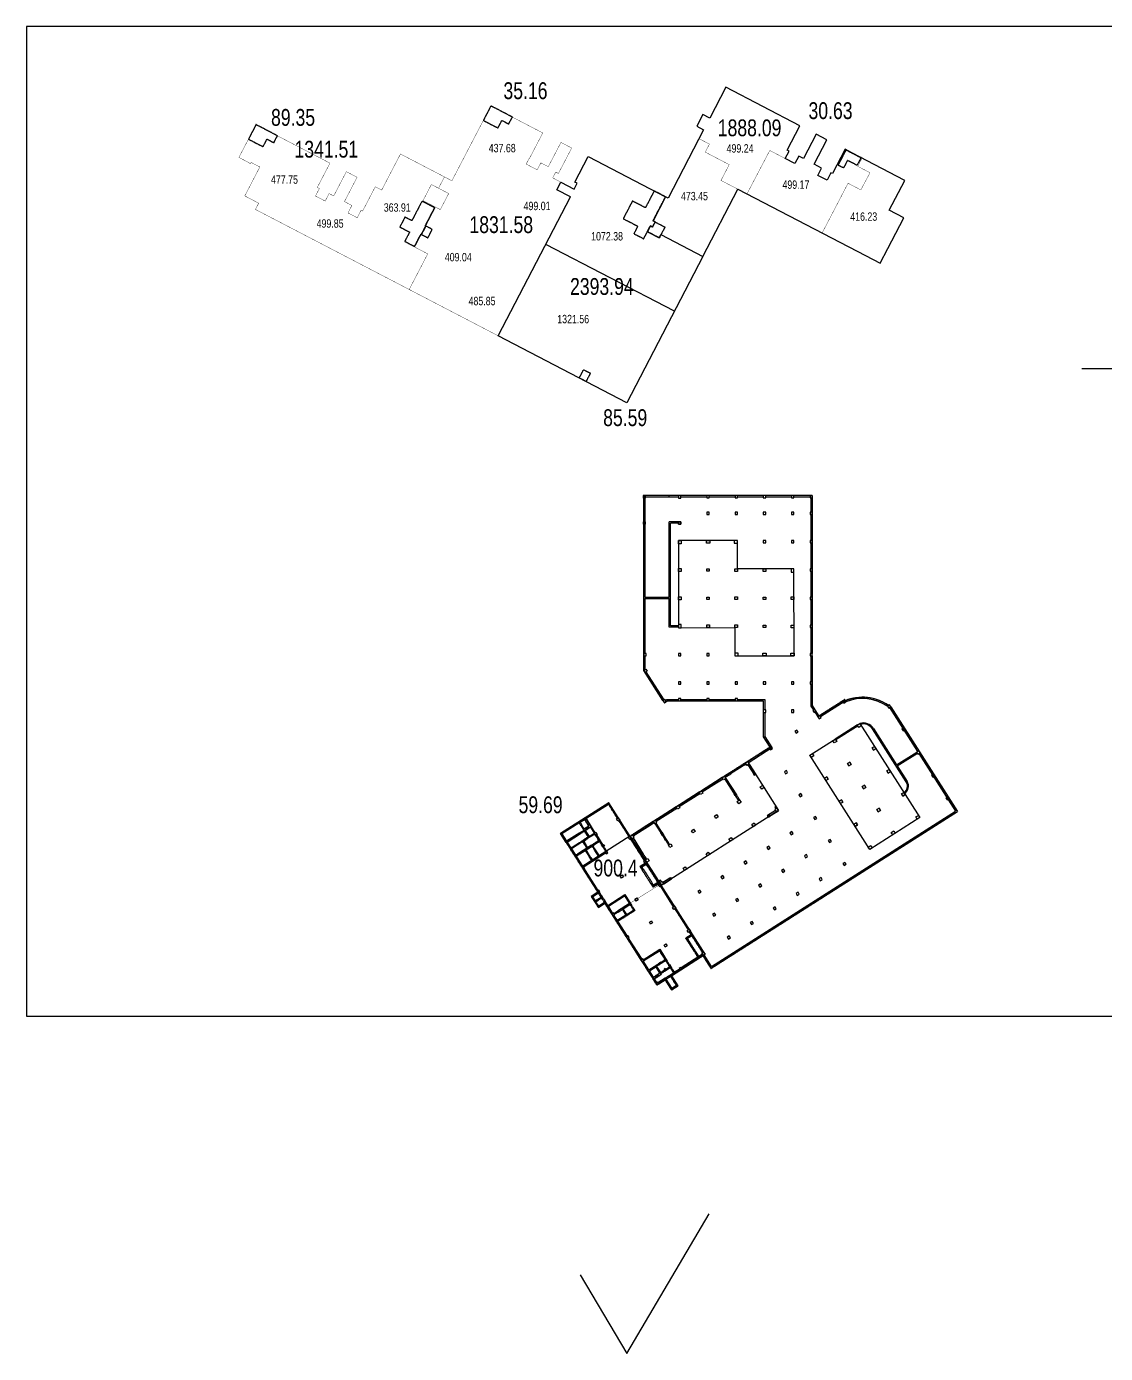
# Model space of a CAD drawing. Extents: x -1466470 to 922624, y -511729 to 590125.
# Drawn here: x -796210 to -475289, y -112383 to 282310 of the extents above; entities that cross this region are included whole.
import ezdxf

# ---------------------------------------------------------------- set-up
doc = ezdxf.new("R2010")
doc.units = 0
doc.header["$LTSCALE"] = 10
doc.header["$MEASUREMENT"] = 0
for name, pattern in [('X-104 B2平面$0$$0$DASH', [0.35, 0.25, -0.1]), ('X-104 B2平面$0$CENTER', [2, 1.25, -0.25, 0.25, -0.25]), ('X-104 B2平面$1$DASH', [0.35, 0.25, -0.1])]:
    doc.linetypes.add(name, pattern=pattern)
for name, color, linetype, plot in [('X-104 B2平面$0$04-不打印_辅助线', 165, 'Continuous', False), ('X-104 B2平面$0$04-不打印_面积', 5, 'Continuous', False), ('X-104 B2平面$1$DIM_MODI', 6, 'Continuous', False)]:
    doc.layers.add(name, color=color, linetype=linetype, plot=plot)
for name, color, linetype in [('X-104 B2平面$0$A-TECH_结构', 21, 'Continuous'), ('X-104 B2平面$0$A_STR-砌块墙', 121, 'Continuous'), ('X-104 B2平面$0$COLU', 7, 'Continuous'), ('X-104 B2平面$0$M-人防 轮廓', 241, 'Continuous'), ('X-104 B2平面$0$M-建筑 地下室轮廓', 3, 'X-104 B2平面$1$DASH'), ('X-104 B2平面$0$S-BEAM', 4, 'X-104 B2平面$1$DASH'), ('X-104 B2平面$0$s-hole', 5, 'Continuous'), ('X-104 B2平面$0$S-WALL', 40, 'Continuous'), ('X-104 B2平面$0$临空墙', 233, 'Continuous'), ('X-104 B2平面$0$人防防护单元隔墙', 32, 'Continuous'), ('X-104 B2平面$0$看线', 241, 'Continuous')]:
    doc.layers.add(name, color=color, linetype=linetype)
doc.styles.add('X-104 B2平面$0$Arial', font='arial.ttf', dxfattribs={"width": 0.75, "height": 2.5})
pattern_1 = [(77.4792, (21045, 6684.7), (-732.163, 162.595), []), (77.4792, (21194.1, 6779.65), (-732.163, 162.595), []), (77.4792, (21343.26, 6874.6), (-732.163, 162.595), []), (77.4792, (21492.4, 6969.5), (-732.163, 162.595), [])]
pattern_2 = [(360, (608941.11, 82924.97), (2e-11, 108.253175), [62.5, -62.5]), (60, (608941.11, 82924.97), (-93.75, 54.126588), [62.5, -62.5]), (120, (608972.36, 82979.09), (-93.75, -54.126588), [62.5, -62.5])]
pattern_3 = [(75, (608941.11, 82924.97), (-120.740728, 32.35238), []), (165, (608941.11, 82924.97), (-32.35238, -120.740728), [])]
pattern_4 = [(77.391, (11647.59, 39939.93), (-121.9853, 27.2872), []), (167.391, (11647.59, 39939.93), (-27.2872, -121.9853), [])]

# ---------------------------------------------------------------- blocks, each defined once
blk = doc.blocks.new('X-104 B2平面$0$A$C70C04884')
at = {"layer": 'X-104 B2平面$0$04-不打印_面积', "color": 3}
blk.add_line((192695, -84663), (154505, -64787), dxfattribs=at)
at = {"layer": 'X-104 B2平面$0$04-不打印_面积', "color": 3, "extrusion": (0, 0, -1), "const_width": 100}
blk.add_lwpolyline([(-68083, -54405), (-69053, -52543), (-64911, -50386), (-69390, -41782), (-66791, -40429), (-66606, -40784), (-65897, -40415), (-65920, -40370), (-63170, -38939), (-68249, -29182), (-90247, -40633), (-86484, -47863), (-87105, -48185), (-85950, -50403), (-88833, -51904), (-89987, -49686), (-91362, -50402), (-95126, -43173), (-98319, -44835), (-94556, -52065), (-96773, -53219), (-95619, -55436), (-98368, -56868), (-99523, -54650), (-99966, -54881), (-103730, -47652), (-105637, -48645), (-111224, -37912), (-124307, -44723), (-122551, -48096), (-120418, -46985), (-117935, -51777), (-117935, -51777), (-117935, -51777), (-121674, -53723), (-118557, -59711), (-118557, -59711), (-115486, -65610), (-115486, -65610), (-115486, -65610), (-119336, -67613), (-114788, -76350), (-114788, -76350), (-113818, -78213), (-68083, -54405)], dxfattribs=at)
at = {"layer": 'X-104 B2平面$0$04-不打印_面积', "color": 3, "const_width": 100}
for points in [[(211578, -48383), (206565, -45774), (209012, -41072), (201873, -37356), (203120, -34961), (200015, -33345)], [(214288, -49797), (221069, -36864), (225682, -39265)], [(236640, -61433), (244353, -46618), (248161, -48600), (250884, -43478), (247247, -41585), (248517, -39146)], [(99966, -54881), (99909, -54992)], [(179315, -260883), (188568, -255121)]]:
    blk.add_lwpolyline(points, dxfattribs=at)
at = {"layer": 'X-104 B2平面$0$M-人防 轮廓', "color": 6}
blk.add_lwpolyline([(238050, -33697), (234857, -32035), (231094, -39263), (229719, -38548), (228565, -40765), (225682, -39265), (226836, -37047), (226215, -36724), (229978, -29495), (207980, -18044), (203201, -27225), (201161, -26163), (199360, -29622), (201400, -30684), (190803, -51041), (190067, -50657), (186350, -57798), (186998, -58135), (186213, -59643), (185565, -59306), (184665, -61036), (188198, -62875), (188703, -61898), (188703, -61898), (201165, -68385), (211578, -48383), (249524, -68137), (253879, -70404), (256159, -66067), (256151, -66062), (260930, -56882), (256583, -54619), (261201, -45749), (261094, -45694), (261094, -45694), (245723, -37691), (245723, -37691), (243461, -36514), (239698, -43742), (239254, -43512), (238100, -45729), (235350, -44298), (236505, -42080), (234287, -40926)], close=True, dxfattribs=at)
at = {"layer": 'X-104 B2平面$0$M-人防 轮廓', "color": 4, "const_width": 100}
blk.add_lwpolyline([(140331, -92015), (161848, -50680), (161848, -50680), (161848, -50680), (157768, -48556), (158945, -46294), (158945, -46294), (156506, -45025), (157406, -43296), (157406, -43296), (158205, -43711), (162153, -36127), (158960, -34464), (155196, -41694), (152979, -40540), (151894, -42624), (148612, -40915), (149512, -39186), (149601, -39232), (151194, -36172), (151194, -36172), (153549, -31648), (138115, -23613), (126525, -45877), (124307, -44723), (122551, -48096), (125567, -49666), (123075, -54453), (121673, -53724), (120007, -56924), (120007, -56924), (115486, -65610), (119336, -67613), (114788, -76350), (114788, -76350), (113818, -78213)], close=True, dxfattribs=at)
at = {"layer": 'X-104 B2平面$0$M-人防 轮廓', "color": 2, "linetype": 'X-104 B2平面$0$CENTER'}
for points in [[(138115, -23613), (135875, -27915), (140222, -30178), (141400, -27916), (143440, -28978), (144502, -26938)], [(68249, -29182), (66010, -33484), (70356, -35746), (71534, -33485), (73574, -34547), (74636, -32506)], [(119017, -58501), (118608, -59287), (118608, -59287), (121402, -53920), (117614, -51949), (115860, -55319), (115860, -55319), (115860, -55319), (114590, -57758), (112550, -56696), (111027, -59623), (113926, -61134), (112495, -63883), (115422, -65407), (117316, -61770), (117449, -61840), (118741, -59356), (118608, -59287)], [(120675, -60363), (118741, -59356), (118557, -59711), (117449, -61840), (119382, -62846)]]:
    blk.add_lwpolyline(points, close=True, dxfattribs=at)
at = {"layer": 'X-104 B2平面$0$M-人防 轮廓', "extrusion": (0, 0, -1)}
blk.add_lwpolyline([(-162893, -48349), (-163792, -46620), (-163083, -46251), (-167032, -38666), (-190067, -50658), (-188197, -54250), (-188197, -54250), (-186350, -57798), (-186997, -58135), (-186212, -59643), (-185565, -59306), (-184665, -61036), (-184665, -61036), (-184665, -61036), (-184665, -61036), (-184665, -61036), (-188198, -62875), (-188703, -61898), (-201165, -68385), (-178516, -111893), (-140331, -92015), (-161848, -50680), (-157768, -48556), (-158945, -46294)], close=True, dxfattribs=at)
at = {"layer": 'X-104 B2平面$0$M-人防 轮廓', "color": 2, "linetype": 'X-104 B2平面$0$CENTER'}
for points in [[(243814, -36697), (248207, -38984), (247006, -41291), (244167, -39813), (242990, -42075), (241437, -41267), (243816, -36699)], [(190067, -50658), (186679, -48894), (184070, -53906), (180211, -51898), (177486, -57132), (181806, -59381), (180652, -61597), (183579, -63121), (185565, -59306), (186212, -59643), (186997, -58136), (186350, -57799), (189374, -51989), (190067, -50658)], [(187060, -58168), (189880, -59636), (188198, -62875), (184664, -61036), (185565, -59306), (186212, -59644), (186997, -58135), (187060, -58168), (187060, -58168)], [(164413, -104551), (165706, -102067), (167702, -103107), (166409, -105590), (164413, -104551)], [(165817, -235582), (158816, -240039), (160370, -242487), (161660, -244510), (167061, -241073), (165772, -239048), (165611, -238795), (166201, -238419), (167214, -237775), (165817, -235582), (158816, -240039)], [(186444, -283441), (188764, -281964), (188603, -281711), (191429, -279912), (192637, -281810), (191793, -282347), (193726, -285384), (191870, -286565), (189937, -283529), (187491, -285086), (186444, -283441), (186781, -283226)]]:
    blk.add_lwpolyline(points, dxfattribs=at)
at = {"layer": 'X-104 B2平面$0$M-人防 轮廓'}
blk.add_lwpolyline([(188082, -284710), (189937, -283529), (191870, -286565), (193726, -285384), (191793, -282347), (201832, -275957), (188756, -255416), (173157, -230910), (166068, -235422), (166134, -235380), (160988, -238656), (160925, -238696), (158816, -240039), (169931, -257501), (169931, -257501), (167991, -258736), (170085, -262026), (172026, -260791), (172026, -260791), (172724, -261887), (177870, -258612), (179319, -260890), (177042, -262339), (178277, -264280), (175409, -266105), (187491, -285086), (188082, -284710)], dxfattribs=at)
at = {"layer": 'X-104 B2平面$1$DIM_MODI', "color": 5}
blk.add_line((40824, 123866), (0, 123866), dxfattribs=at)
at = {"layer": 'X-104 B2平面$0$M-人防 轮廓', "color": 2, "linetype": 'X-104 B2平面$0$CENTER', "style": 'X-104 B2平面$0$Arial', "width": 0.75}
for s, height, p in [('35.16', 5000, (141854, -21585)), ('30.63', 5000, (232593, -27522)), ('89.35', 5000, (72725, -29524)), ('1888.09', 5000, (205599, -32630)), ('1341.51', 5000, (79698, -38988)), ('437.68', 2500, (137486, -37408)), ('499.24', 2500, (208236, -37500)), ('477.75', 2500, (72725, -46756)), ('499.17', 2500, (224850, -48271)), ('473.45', 2500, (194664, -51692)), ('363.91', 2500, (106260, -55079)), ('499.01', 2500, (147848, -54618)), ('416.23', 2500, (245017, -57774)), ('499.85', 2500, (86291, -59838)), ('1831.58', 5000, (131737, -61427)), ('1072.38', 2500, (167941, -63632)), ('409.04', 2500, (124406, -69846)), ('2393.94', 5000, (161661, -79820)), ('485.85', 2500, (131486, -82898)), ('1321.56', 2500, (157863, -88266)), ('85.59', 5000, (171512, -118844)), ('59.69', 5000, (146348, -233976)), ('900.4', 5000, (168649, -252791))]:
    blk.add_text(s, height=height, dxfattribs=at).set_placement(p)
blk = doc.blocks.new('X-104 B2平面$0$A$C0C8E577D')
at = {"layer": 'X-104 B2平面$0$临空墙'}
h = blk.add_hatch(dxfattribs=at)
h.set_pattern_fill('STARS', color=256, scale=500, style=0)
h.set_pattern_definition(pattern_2)
h.paths.add_polyline_path([(9163, 48553), (8910, 48392), (10038, 46620), (10291, 46781)])
h.paths.add_polyline_path([(8358, 49818), (7936, 49550), (7936, 49550), (8419, 48791), (8250, 48683), (8411, 48430), (8116, 48242), (8277, 47989), (9163, 48553), (9163, 48553)])
h.paths.add_polyline_path([(7399, 47786), (7238, 48039), (7069, 47931), (6425, 48944), (6172, 48783), (6977, 47517), (6893, 47464), (7054, 47210), (7138, 47264), (8266, 45493), (7929, 45278), (8090, 45025), (10199, 46367), (10038, 46620), (8519, 45654), (7391, 47425), (7855, 47721), (7694, 47974)])
h.paths.add_polyline_path([(3281, 41964), (435, 46435), (1831, 44242), (5796, 46765), (5957, 46512), (1993, 43988), (3120, 42217), (6832, 44580), (6993, 44327), (6993, 44327), (6832, 44580), (6494, 44365), (6656, 44112)])
h.paths.add_polyline_path([(7606, 50999), (435, 46435), (5581, 49711), (5635, 49626), (5888, 49787), (5834, 49872), (7184, 50731), (7399, 50393), (7821, 50662)])
h = blk.add_hatch(dxfattribs=at)
h.set_pattern_fill('STARS', color=256, scale=500, style=0)
h.set_pattern_definition([(360, (33422.05, -238983.51), (1e-11, 108.253175), [62.5, -62.5]), (60, (33422.05, -238983.51), (-93.75, 54.126588), [62.5, -62.5]), (120, (33453.3, -238929.39), (-93.75, -54.126588), [62.5, -62.5])])
h.paths.add_polyline_path([(8250, 48683), (8082, 48576), (8243, 48323), (8411, 48430)])
h = blk.add_hatch(dxfattribs=at)
h.set_pattern_fill('STARS', color=256, scale=500, style=0)
h.set_pattern_definition(pattern_2)
h.paths.add_polyline_path([(14106, 25146), (14267, 24893), (19075, 27954), (20525, 25676), (16982, 23421), (17143, 23168), (18408, 23973), (18623, 23636), (18876, 23797), (18661, 24134), (20939, 25584), (19167, 28368)])
h = blk.add_hatch(dxfattribs=at)
h.set_pattern_fill('STARS', color=256, scale=500, style=0)
h.set_pattern_definition([(32.4792, (21045.01, 6684.72), (-58.13125, 91.3209), [62.5, -62.5]), (92.4792, (21045.01, 6684.72), (-108.15185, -4.6827), [62.5, -62.5]), (152.4792, (21042.3, 6747.16), (-50.0206, -96.0036), [62.5, -62.5])])
h.paths.add_polyline_path([(12103, 27546), (10416, 26472), (10577, 26219), (12265, 27293)])
h = blk.add_hatch(dxfattribs=at)
h.set_pattern_fill('STARS', color=256, scale=500, style=0)
h.set_pattern_definition(pattern_2)
h.paths.add_polyline_path([(16138, 22884), (15885, 22722), (16046, 22469), (16299, 22631)])
h = blk.add_hatch(dxfattribs=at)
h.set_pattern_fill('STARS', color=256, scale=500, style=0)
h.set_pattern_definition(pattern_2)
h.paths.add_polyline_path([(31334, 6181), (31495, 5928), (32634, 6653), (32903, 6231), (33156, 6392), (32726, 7067)])
h.paths.add_polyline_path([(31158, 5713), (30997, 5966), (30997, 5966)])
h.paths.add_polyline_path([(24631, 8612), (28712, 2200), (28712, 2200), (27987, 3339), (28451, 3634), (28290, 3888), (28416, 3968), (28255, 4221), (27665, 3845), (26483, 5701), (28339, 6883), (29521, 5027), (28677, 4490), (28838, 4237), (29133, 4425), (29294, 4171), (29969, 4601), (29808, 4854), (30146, 5069), (29985, 5322), (29774, 5188), (28431, 7297), (26322, 5954), (24631, 8612)])
at = {"layer": 'X-104 B2平面$0$人防防护单元隔墙'}
h = blk.add_hatch(dxfattribs=at)
h.set_pattern_fill('ANSI34', color=256, scale=1000, angle=30)
h.set_pattern_definition([(75, (608941.1, 82925), (-724.4444, 194.1143), []), (75, (609094.2, 83013.35), (-724.4444, 194.1143), []), (75, (609247.3, 83101.74), (-724.4444, 194.1143), []), (75, (609400.4, 83190.1), (-724.4444, 194.1143), [])])
h.paths.add_polyline_path([(42531, 10286), (42317, 10623), (41220, 9925), (41220, 9925), (35905, 6542), (36120, 6205)])
h.paths.add_polyline_path([(35614, 5883), (35399, 6220), (33881, 5254), (34095, 4916)])
h.paths.add_polyline_path([(20281, 15445), (19944, 15230), (23971, 8903), (24308, 9118)])
h.paths.add_polyline_path([(17113, 20422), (16775, 20207), (19621, 15736), (19959, 15951)])
h.paths.add_polyline_path([(7017, 36281), (6680, 36066), (10922, 29402), (11259, 29617)])
h.paths.add_polyline_path([(14270, 55242), (16955, 51024), (17208, 51185), (14362, 55656), (7445, 51252), (7606, 50999)])
h.paths.add_polyline_path([(17638, 50510), (17385, 50349), (20446, 45540), (20699, 45701)])
h.paths.add_polyline_path([(13300, 26411), (12963, 26196), (13768, 24931), (14106, 25146)])
h.paths.add_polyline_path([(11404, 28646), (11743, 28858), (11582, 29111), (11244, 28896)])
h.paths.add_polyline_path([(12280, 28014), (11942, 27799), (12426, 27040), (12763, 27255)])
h = blk.add_hatch(dxfattribs=at)
h.set_pattern_fill('ANSI34', color=256, scale=1000)
h.set_pattern_definition(pattern_1)
h.paths.add_polyline_path([(7192, 51091), (359, 46742), (520, 46489), (7353, 50838)])
h.paths.add_polyline_path([(7445, 51252), (7192, 51091), (7353, 50838), (7606, 50999)])
h.paths.add_polyline_path([(435, 46435), (520, 46489), (359, 46742), (21, 46527), (2706, 42309), (2959, 42470)])
h.paths.add_polyline_path([(2959, 42470), (2706, 42309), (3028, 41803), (3281, 41964)])
h.paths.add_polyline_path([(5985, 50583), (6282, 50115), (6613, 50326), (6316, 50793)], flags=25)
h = blk.add_hatch(dxfattribs=at)
h.set_pattern_fill('ANSI37,_O', color=256, scale=1000, angle=30)
h.set_pattern_definition(pattern_3)
h.paths.add_polyline_path([(10720, 46107), (10467, 45945), (11434, 44427), (10801, 44024), (10962, 43771), (11848, 44335)])
h.paths.add_polyline_path([(13566, 41636), (13313, 41474), (13528, 41137), (13781, 41298)])
h.paths.add_polyline_path([(12400, 42909), (12653, 43070), (11848, 44335), (11595, 44174)])
h.paths.add_polyline_path([(9401, 42778), (9239, 43030), (8144, 42333), (7607, 43176), (7354, 43015), (7891, 42172), (5655, 40749), (5816, 40495)])
h.paths.add_polyline_path([(9704, 43326), (9865, 43073), (9866, 43073)])
h.paths.add_polyline_path([(4516, 40024), (4678, 39771), (4973, 39959), (4812, 40212)])
h = blk.add_hatch(dxfattribs=at)
h.set_pattern_fill('ANSI37,_O', color=256, scale=1000, angle=30)
h.set_pattern_definition(pattern_3)
h.paths.add_polyline_path([(25585, 38025), (25248, 37810), (25318, 37699), (23715, 36679), (24316, 35735), (24654, 35950), (24268, 36556), (25533, 37362), (25919, 36756), (26256, 36970)])
h.paths.add_polyline_path([(21021, 45195), (20768, 45034), (25010, 38370), (25263, 38531)])
h.paths.add_polyline_path([(28941, 32752), (28604, 32538), (28604, 32538), (28990, 31931), (27725, 31126), (27339, 31732), (27001, 31517), (27001, 31517), (27602, 30574), (29205, 31594), (29275, 31483), (29613, 31698)])
h.paths.add_polyline_path([(29935, 31192), (29682, 31031), (29682, 31031), (33682, 24746), (33935, 24907)])
h.paths.add_polyline_path([(34311, 24317), (34058, 24155), (38032, 17913), (38285, 18074)])
h.paths.add_polyline_path([(38661, 17484), (38324, 17269), (38887, 16383), (37285, 15363), (37822, 14519), (38159, 14734), (37783, 15324), (39049, 16130), (39424, 15539), (39762, 15754)])
h.paths.add_polyline_path([(42447, 11536), (42109, 11321), (42109, 11321), (42271, 11067), (42611, 11279)])
h = blk.add_hatch(dxfattribs=at)
h.set_pattern_fill('ANSI34', color=256, scale=1000)
h.set_pattern_definition(pattern_1)
h.paths.add_polyline_path([(3028, 41803), (3281, 41964), (6611, 36734), (6358, 36573)])
h = blk.add_hatch(dxfattribs=at)
h.set_pattern_fill('ANSI37,_O', color=256, scale=1000)
h.set_pattern_definition(pattern_4)
h.paths.add_polyline_path([(13275, 40975), (11588, 39901), (10246, 42011), (9992, 41850), (11335, 39740), (9564, 38613), (9510, 38697), (9257, 38536), (9310, 38452), (6864, 36894), (7025, 36642), (13436, 40723)])
h = blk.add_hatch(dxfattribs=at)
h.set_pattern_fill('ANSI37,_O', color=256, scale=1000)
h.set_pattern_definition(pattern_4)
h.paths.add_polyline_path([(7630, 41650), (7377, 41489), (8720, 39380), (8973, 39541)])
h = blk.add_hatch(dxfattribs=at)
h.set_pattern_fill('ANSI34', color=256, scale=1000, angle=30)
h.set_pattern_definition([(75, (220639.94, 14377.75), (-724.4444, 194.1143), []), (75, (220793, 14466.1), (-724.4444, 194.1143), []), (75, (220946.1, 14554.5), (-724.4444, 194.1143), []), (75, (221099.2, 14642.9), (-724.4444, 194.1143), [])])
h.paths.add_polyline_path([(11383, 24954), (9611, 27738), (11298, 28812), (11244, 28896), (11244, 28896), (11137, 29065), (9197, 27830), (11291, 24540), (13231, 25775), (13070, 26028)])
h = blk.add_hatch(dxfattribs=at)
h.set_pattern_fill('ANSI34', color=256, scale=1000)
h.set_pattern_definition(pattern_1)
h.paths.add_polyline_path([(14106, 25146), (13768, 24931), (15272, 22569), (15609, 22784)])
h.paths.add_polyline_path([(15931, 22278), (15594, 22063), (16775, 20207), (17113, 20422)])
h.paths.add_polyline_path([(16172, 21540), (16667, 21854), (16456, 22185), (15962, 21871)], flags=24)
h = blk.add_hatch(dxfattribs=at)
h.set_pattern_fill('ANSI37,_O', color=256, scale=1000, angle=30)
h.set_pattern_definition(pattern_3)
h.paths.add_polyline_path([(20939, 25584), (20686, 25423), (20901, 25085), (21154, 25247)])
h.paths.add_polyline_path([(21760, 23736), (19735, 22447), (19897, 22194), (22174, 23644), (21798, 24234), (21545, 24073), (21545, 24073)])
h = blk.add_hatch(dxfattribs=at)
h.set_pattern_fill('ANSI37,_O', color=256, scale=1000)
h.set_pattern_definition([(77.4792, (21045, 6684.72), (-122.0272, 27.0992), []), (167.4792, (21045, 6684.72), (-27.0992, -122.0272), [])])
h.paths.add_polyline_path([(19897, 22194), (19521, 22784), (19268, 22623), (19482, 22286), (16952, 20675), (17113, 20422)])
h = blk.add_hatch(dxfattribs=at)
h.set_pattern_fill('ANSI37,_O', color=256, scale=1000, angle=30)
h.set_pattern_definition(pattern_3)
h.paths.add_polyline_path([(32404, 7573), (32151, 7412), (32151, 7412), (32473, 6906), (32726, 7067)])
h.paths.add_polyline_path([(28642, 7431), (28431, 7297), (28592, 7044), (28803, 7178)])
h.paths.add_polyline_path([(29815, 7822), (29654, 8075), (29654, 8075), (29815, 7822)])
h.paths.add_polyline_path([(29992, 8290), (30153, 8037), (31292, 8762), (31506, 8425), (31760, 8586), (29531, 12087), (24638, 8972), (24799, 8719), (29439, 11672), (31131, 9015)])
h = blk.add_hatch(dxfattribs=at)
h.set_pattern_fill('ANSI34', color=256, scale=1000)
h.set_pattern_definition(pattern_1)
h.paths.add_polyline_path([(33881, 5254), (33628, 5092), (33628, 5092), (32531, 4394), (32746, 4057), (34095, 4916)])
h.paths.add_polyline_path([(31181, 3535), (28988, 2139), (29203, 1802), (31143, 3037), (31396, 3198)])
h.paths.add_polyline_path([(24631, 8612), (24293, 8397), (28374, 1985), (28581, 2117), (28508, 2520)])
h.paths.add_polyline_path([(28508, 2520), (28581, 2117), (28712, 2200)])
h.paths.add_polyline_path([(31143, 3037), (31396, 3198), (31396, 3198), (31143, 3037)])
h.paths.add_polyline_path([(32746, 4057), (32999, 4218), (32999, 4218), (32746, 4057)])
h = blk.add_hatch(dxfattribs=at)
h.set_pattern_fill('ANSI37,_O', color=256, scale=1000, angle=30)
h.set_pattern_definition(pattern_3)
h.paths.add_polyline_path([(40844, 10516), (40507, 10301), (40507, 10301), (40882, 9711), (41220, 9925)])
h = blk.add_hatch(dxfattribs=at)
h.set_pattern_fill('ANSI34', color=256, scale=1000, angle=30)
h.set_pattern_definition([(75, (220639.94, 14377.75), (-724.4444, 194.1143), []), (75, (220793, 14466.1), (-724.4444, 194.1143), []), (75, (220946.1, 14554.5), (-724.4444, 194.1143), []), (75, (221099.2, 14642.9), (-724.4444, 194.1143), [])])
h.paths.add_polyline_path([(34932, 1181), (32999, 4218), (32746, 4057), (34518, 1273), (33168, 414), (31396, 3198), (31143, 3037), (33076, 0)])
at = {"layer": 'X-104 B2平面$0$A-TECH_结构'}
for points in [[(52709, 125275), (52709, 133675), (35109, 133675), (35159, 107725), (51859, 107775), (51909, 99375), (69509, 99375), (69459, 125275), (52709, 125275)], [(89069, 79266), (106897, 51259), (92008, 41781), (74180, 69788)], [(20783, 45755), (55623, 67933), (64913, 53339), (30073, 31161)]]:
    blk.add_lwpolyline(points, close=True, dxfattribs=at)
at = {"layer": 'X-104 B2平面$0$A_STR-砌块墙'}
blk.add_line((102225, 58598), (102333, 58429), dxfattribs=at)
at = {"layer": 'X-104 B2平面$0$COLU'}
for p, q in [((57756, 63838), (58093, 64052)), ((52066, 58437), (51728, 58223)), ((51728, 58223), (51997, 57801)), ((51997, 57801), (52334, 58016)), ((52334, 58016), (52066, 58437)), ((62071, 52123), (61650, 51854)), ((61650, 51854), (61918, 51433)), ((61918, 51433), (62340, 51701)), ((62340, 51701), (62071, 52123)), ((22152, 43604), (22448, 43140)), ((31229, 45174), (30976, 45013)), ((24450, 40740), (24112, 40525)), ((24112, 40525), (24327, 40187)), ((24327, 40187), (24664, 40402)), ((24664, 40402), (24450, 40740)), ((29321, 32342), (30073, 31161)), ((29613, 31698), (29697, 31752)), ((12280, 28014), (11942, 27799)), ((29989, 31108), (30073, 31161)), ((12763, 27255), (12426, 27040)), ((13300, 26411), (12963, 26196))]:
    blk.add_line(p, q, dxfattribs=at)
for points in [[(25309, 147025), (24609, 147025), (24609, 146325), (25309, 146325)], [(44259, 147025), (43559, 147025), (43559, 146425), (44259, 146425)], [(52659, 147025), (51959, 147025), (51959, 146425), (52659, 146425)], [(61059, 147025), (60359, 147025), (60359, 146425), (61059, 146425)], [(69459, 147025), (68759, 147025), (68759, 146425), (69459, 146425)], [(74909, 147025), (74309, 147025), (74309, 146425), (74909, 146425)], [(25309, 139275), (24609, 139275), (24609, 138575), (25309, 138575)], [(35859, 139275), (35159, 139275), (35159, 138575), (35859, 138575)], [(35159, 139275), (35859, 139275), (35859, 138575), (35159, 138575)], [(44259, 142075), (43559, 142075), (43559, 141375), (44259, 141375)], [(52659, 142075), (51959, 142075), (51959, 141375), (52659, 141375)], [(61059, 142075), (60359, 142075), (60359, 141375), (61059, 141375)], [(69459, 142075), (68759, 142075), (68759, 141375), (69459, 141375)], [(74909, 142075), (74309, 142075), (74309, 141375), (74909, 141375)], [(35109, 133675), (35909, 133675), (35909, 132675), (35109, 132675)], [(43409, 133675), (44409, 133675), (44409, 132875), (43409, 132875)], [(52709, 133675), (51709, 133675), (51709, 132875), (52709, 132875)], [(61059, 133675), (60359, 133675), (60359, 132975), (61059, 132975)], [(69459, 133675), (68759, 133675), (68759, 132975), (69459, 132975)], [(74909, 133675), (74309, 133675), (74309, 132975), (74909, 132975)], [(35159, 125375), (35959, 125375), (35959, 124475), (35159, 124475)], [(43559, 125275), (44259, 125275), (44259, 124575), (43559, 124575)], [(51909, 125275), (52709, 125275), (52709, 124475), (51909, 124475)], [(60309, 125275), (61109, 125275), (61109, 124475), (60309, 124475)], [(69459, 125275), (68659, 125275), (68659, 124275), (69459, 124275)], [(74909, 125275), (74309, 125275), (74309, 124575), (74909, 124575)], [(35159, 116975), (35959, 116975), (35959, 116075), (35159, 116075)], [(43559, 116875), (44259, 116875), (44259, 116175), (43559, 116175)], [(51909, 116975), (52709, 116975), (52709, 116175), (51909, 116175)], [(60359, 116875), (61059, 116875), (61059, 116175), (60359, 116175)], [(68659, 116925), (69459, 116925), (69459, 116125), (68659, 116125)], [(74909, 116875), (74309, 116875), (74309, 116175), (74909, 116175)], [(35959, 108725), (35159, 108725), (35159, 107725), (35959, 107725)], [(43509, 108575), (44309, 108575), (44309, 107775), (43509, 107775)], [(51859, 108575), (52659, 108575), (52659, 107775), (51859, 107775)], [(60359, 108475), (61059, 108475), (61059, 107775), (60359, 107775)], [(68659, 108525), (69459, 108525), (69459, 107725), (68659, 107725)], [(74909, 108475), (74309, 108475), (74309, 107775), (74909, 107775)], [(25559, 100076), (24809, 100076), (24809, 99376), (25559, 99376)], [(35859, 100076), (35159, 100076), (35159, 99376), (35859, 99376)], [(44259, 100075), (43559, 100075), (43559, 99375), (44259, 99375)], [(52909, 100175), (51909, 100175), (51909, 99375), (52909, 99375)], [(60209, 100175), (61209, 100175), (61209, 99375), (60209, 99375)], [(68509, 100175), (69509, 100175), (69509, 99375), (68509, 99375)], [(74909, 100075), (74309, 100075), (74309, 99375), (74909, 99375)], [(25400, 95379), (25776, 94789), (25185, 94413), (24809, 95004)], [(35859, 91676), (35159, 91676), (35159, 90976), (35859, 90976)], [(44259, 91675), (43559, 91675), (43559, 90975), (44259, 90975)], [(52659, 91675), (51959, 91675), (51959, 90975), (52659, 90975)], [(61059, 91675), (60359, 91675), (60359, 90975), (61059, 90975)], [(69459, 91675), (68759, 91675), (68759, 90975), (69459, 90975)], [(74909, 91675), (74309, 91675), (74309, 90975), (74909, 90975)], [(31096, 86437), (30502, 86066), (30873, 85473), (31467, 85844)], [(35859, 86725), (35159, 86725), (35159, 86025), (35859, 86025)], [(44259, 86725), (43559, 86725), (43559, 86025), (44259, 86025)], [(52659, 86725), (51959, 86725), (51959, 86025), (52659, 86025)], [(61059, 83275), (60359, 83275), (60359, 82575), (61059, 82575)], [(69459, 83275), (68759, 83275), (68759, 82575), (69459, 82575)], [(75464, 82575), (75970, 82897), (75594, 83488), (75088, 83165)], [(83925, 85949), (84328, 85317), (84918, 85693), (84516, 86325)], [(97278, 84432), (97654, 83842), (98245, 84218), (97869, 84808)], [(76544, 81251), (76947, 80618), (77537, 80994), (77134, 81626)], [(88310, 78782), (89069, 79266), (89498, 78591), (88739, 78108)], [(88310, 78782), (89069, 79266), (89498, 78591), (88739, 78108)], [(69753, 76928), (70129, 76337), (70719, 76713), (70344, 77304)], [(101601, 77642), (101977, 77051), (102568, 77427), (102192, 78017)], [(62077, 72041), (62452, 71451), (63043, 71827), (62667, 72417)], [(81013, 74137), (81772, 74621), (82201, 73946), (81442, 73463)], [(81013, 74137), (81772, 74621), (82201, 73946), (81442, 73463)], [(92744, 72003), (93418, 72433), (93848, 71758), (93173, 71328)], [(92744, 72003), (93418, 72433), (93848, 71758), (93173, 71328)], [(105978, 70766), (106354, 70176), (106944, 70552), (106568, 71142)], [(74179, 69788), (74939, 70271), (75368, 69596), (74609, 69113)], [(74179, 69788), (74939, 70271), (75368, 69596), (74609, 69113)], [(85404, 67331), (86079, 67761), (86509, 67086), (85834, 66656)], [(85404, 67331), (86079, 67761), (86509, 67086), (85834, 66656)], [(50661, 64182), (49986, 63752), (49718, 64174), (50393, 64604)], [(57541, 64175), (57878, 64390), (58093, 64052), (57756, 63838)], [(66614, 64913), (66990, 64322), (67580, 64698), (67205, 65289)], [(78571, 62982), (79246, 63411), (79676, 62736), (79001, 62307)], [(78571, 62982), (79246, 63411), (79676, 62736), (79001, 62307)], [(97093, 65170), (97768, 65600), (98198, 64925), (97523, 64495)], [(97093, 65170), (97768, 65600), (98198, 64925), (97523, 64495)], [(110354, 63891), (110730, 63301), (111321, 63676), (110945, 64267)], [(41282, 58804), (41957, 59234), (42386, 58559), (41712, 58129)], [(46175, 61919), (46850, 62348), (47118, 61927), (46443, 61497)], [(59459, 60417), (60134, 60847), (60563, 60172), (59888, 59742)], [(89754, 60498), (90429, 60928), (90858, 60253), (90184, 59823)], [(89754, 60498), (90429, 60928), (90858, 60253), (90184, 59823)], [(51728, 58223), (52066, 58437), (52334, 58016), (51997, 57801)], [(52626, 56068), (53301, 56497), (53730, 55822), (53055, 55393)], [(70964, 58080), (71340, 57489), (71930, 57865), (71554, 58456)], [(82921, 56149), (83596, 56578), (84025, 55903), (83351, 55474)], [(82921, 56149), (83596, 56578), (84025, 55903), (83351, 55474)], [(101443, 58337), (102118, 58767), (102547, 58092), (101872, 57662)], [(101443, 58337), (102118, 58767), (102547, 58092), (101872, 57662)], [(114677, 57100), (115053, 56510), (115643, 56886), (115268, 57476)], [(34449, 54454), (35124, 54884), (35553, 54209), (34879, 53780)], [(45793, 51718), (46468, 52148), (46897, 51473), (46222, 51043)], [(61650, 51854), (62071, 52123), (62340, 51701), (61918, 51433)], [(75313, 51247), (75689, 50656), (76280, 51032), (75904, 51622)], [(94104, 53665), (94779, 54095), (95208, 53420), (94533, 52990)], [(94104, 53665), (94779, 54095), (95208, 53420), (94533, 52990)], [(105708, 51450), (106467, 51934), (106897, 51259), (106138, 50775)], [(105708, 51450), (106467, 51934), (106897, 51259), (106138, 50775)], [(17132, 50188), (16702, 50863), (17208, 51185), (17638, 50510)], [(38960, 47368), (39635, 47798), (40064, 47123), (39389, 46693)], [(56975, 49235), (57650, 49664), (58080, 48989), (57405, 48560)], [(87271, 49316), (87945, 49745), (88375, 49070), (87700, 48641)], [(87271, 49316), (87945, 49745), (88375, 49070), (87700, 48641)], [(6494, 44365), (6832, 44580), (7154, 44074), (6817, 43859)], [(10467, 45945), (10038, 46620), (10544, 46943), (10973, 46268)], [(20783, 45755), (21266, 44996), (21941, 45426), (21458, 46185)], [(30976, 45013), (31229, 45174), (31497, 44752), (31244, 44591)], [(32127, 43019), (32801, 43448), (33231, 42773), (32556, 42344)], [(50142, 44885), (50817, 45314), (51247, 44640), (50572, 44210)], [(68227, 46736), (68603, 46145), (69194, 46521), (68818, 47112)], [(79663, 44414), (80039, 43823), (80629, 44199), (80254, 44789)], [(98411, 46805), (99170, 47289), (99600, 46614), (98841, 46130)], [(98411, 46805), (99170, 47289), (99600, 46614), (98841, 46130)], [(9703, 43326), (9918, 42988), (9453, 42693), (9239, 43031)], [(12907, 43231), (13121, 42893), (12615, 42571), (12400, 42909)], [(24112, 40525), (24450, 40740), (24664, 40402), (24327, 40187)], [(43309, 40535), (43984, 40965), (44414, 40290), (43739, 39860)], [(61394, 42386), (61770, 41796), (62361, 42172), (61985, 42762)], [(72577, 39903), (72953, 39312), (73543, 39688), (73167, 40279)], [(91578, 42456), (92337, 42939), (92767, 42264), (92008, 41781)], [(91578, 42456), (92337, 42939), (92767, 42264), (92008, 41781)], [(25294, 38669), (25968, 39099), (26398, 38424), (25723, 37994)], [(36476, 36186), (37151, 36615), (37581, 35940), (36906, 35511)], [(54561, 38037), (54937, 37446), (55528, 37822), (55152, 38412)], [(65744, 35553), (66120, 34963), (66710, 35339), (66334, 35929)], [(84013, 37580), (84389, 36990), (84979, 37366), (84603, 37956)], [(17770, 33821), (18361, 34197), (18737, 33606), (18146, 33230)], [(32377, 33221), (32799, 33489), (33068, 33067), (32646, 32799)], [(47728, 33687), (48104, 33096), (48695, 33472), (48319, 34063)], [(58911, 31203), (59287, 30613), (59877, 30989), (59501, 31579)], [(76927, 33070), (77302, 32479), (77893, 32855), (77517, 33446)], [(40895, 29337), (41271, 28747), (41861, 29123), (41486, 29713)], [(70094, 28720), (70469, 28129), (71060, 28505), (70684, 29096)], [(22120, 26988), (22711, 27364), (23087, 26773), (22496, 26397)], [(33345, 24531), (33935, 24907), (34311, 24317), (33721, 23941)], [(52078, 26854), (52454, 26263), (53044, 26639), (52668, 27230)], [(63260, 24370), (63636, 23780), (64227, 24156), (63851, 24746)], [(26470, 20155), (27060, 20531), (27436, 19940), (26846, 19564)], [(45245, 22504), (45621, 21914), (46211, 22290), (45835, 22880)], [(56427, 20021), (56803, 19430), (57394, 19806), (57018, 20397)], [(37695, 17698), (38285, 18074), (38661, 17484), (38070, 17108)], [(49594, 15671), (49970, 15081), (50561, 15457), (50185, 16047)], [(30819, 13322), (31410, 13698), (31786, 13107), (31195, 12731)], [(29601, 8160), (29938, 8375), (30153, 8037), (29815, 7822)], [(42102, 10961), (42611, 11279), (43040, 10604), (42531, 10286)], [(30836, 6219), (31173, 6434), (31495, 5928), (31158, 5713)]]:
    blk.add_lwpolyline(points, close=True, dxfattribs=at)
for points in [[(35159, 147025), (35159, 146325), (35859, 146325), (35859, 147025), (35159, 147025)], [(93173, 71328), (93848, 71758), (93418, 72433), (92744, 72003), (93173, 71328)], [(55853, 67013), (55853, 67013), (55431, 66744), (54948, 67503), (55623, 67933), (56106, 67174), (55853, 67013)], [(85834, 66656), (86509, 67086), (86079, 67761), (85404, 67331), (85834, 66656)], [(49220, 62908), (48882, 62694), (48882, 62694), (48545, 62479), (48115, 63154), (48790, 63583), (49220, 62908)], [(79001, 62307), (79676, 62736), (79246, 63411), (78571, 62982), (79001, 62307)], [(97523, 64495), (98198, 64925), (97768, 65600), (97093, 65170), (97523, 64495)], [(90184, 59823), (90858, 60253), (90429, 60928), (89754, 60498), (90184, 59823)], [(83351, 55474), (84025, 55903), (83596, 56578), (82921, 56149), (83351, 55474)], [(101872, 57662), (102547, 58092), (102118, 58767), (101443, 58337), (101872, 57662)], [(63970, 53331), (64238, 52909), (64913, 53339), (64161, 54520), (63739, 54251), (64062, 53745), (63808, 53584), (63970, 53331), (63970, 53331)], [(94533, 52990), (95208, 53420), (94779, 54095), (94104, 53665), (94533, 52990)], [(28383, 49645), (28383, 49645), (28720, 49860), (28291, 50534), (27616, 50105), (27884, 49683), (27884, 49683), (28045, 49430), (28130, 49484), (28130, 49484), (28383, 49645)], [(87700, 48641), (88375, 49070), (87945, 49745), (87271, 49316), (87700, 48641)], [(12963, 26196), (28697, 1479), (43037, 10608), (20699, 45701), (6358, 36573), (11404, 28646)], [(21021, 45195), (20699, 45701), (20192, 45379), (20515, 44873), (21021, 45195)], [(14103, 40792), (13781, 41298), (13275, 40976), (13597, 40470), (14103, 40792)], [(7186, 36389), (6864, 36895), (6358, 36573), (6680, 36066), (7186, 36389)], [(25585, 38025), (25263, 38531), (24757, 38209), (25079, 37703), (25585, 38025)], [(29107, 31376), (29483, 30785), (29989, 31108), (29613, 31698), (29107, 31376)], [(30479, 32012), (30479, 32012), (30318, 32266), (30065, 32104), (29743, 32611), (29321, 32342), (30073, 31161), (30748, 31591), (30479, 32012)], [(11750, 29218), (11428, 29724), (10922, 29402), (11244, 28896), (11750, 29218)], [(11942, 27799), (12426, 27040)], [(16100, 22385), (15778, 22891), (15272, 22569), (15594, 22063), (16100, 22385)], [(20450, 15552), (20128, 16058), (19621, 15736), (19944, 15230), (20450, 15552)], [(24799, 8719), (24477, 9225), (23971, 8903), (24293, 8397), (24799, 8719)], [(36120, 6205), (35798, 6711), (35292, 6389), (35614, 5883), (36120, 6205)], [(29203, 1802), (28880, 2308), (28374, 1985), (28697, 1479), (29203, 1802)]]:
    blk.add_lwpolyline(points, dxfattribs=at)
at = {"layer": 'X-104 B2平面$0$S-BEAM'}
for p, q in [((32309, 115276), (32309, 116276)), ((32709, 115276), (32709, 116276)), ((51997, 57801), (52963, 56282)), ((52334, 58016), (53301, 56497)), ((6172, 48783), (5635, 49626)), ((5796, 46765), (6893, 47464)), ((5888, 49787), (6425, 48944)), ((7238, 48039), (8082, 48576)), ((7821, 50662), (7399, 50393)), ((7399, 50393), (7936, 49550)), ((7694, 47974), (8116, 48242)), ((8358, 49818), (7821, 50662)), ((7855, 47721), (8277, 47989)), ((5957, 46512), (7054, 47210)), ((7354, 43015), (6817, 43859)), ((7929, 45278), (6832, 44580)), ((6993, 44327), (8090, 45025)), ((7070, 44020), (7607, 43176)), ((10801, 44024), (9704, 43326)), ((9866, 43073), (10962, 43771)), ((31244, 44591), (32211, 43072)), ((31497, 44752), (32464, 43233)), ((5655, 40749), (4812, 40212)), ((4973, 39959), (5816, 40495)), ((8973, 39541), (9510, 38697)), ((9455, 42693), (9992, 41850)), ((10246, 42011), (9709, 42854)), ((12615, 42571), (13313, 41474)), ((13566, 41636), (12868, 42732)), ((24327, 40187), (25294, 38669)), ((24664, 40402), (25631, 38884)), ((9257, 38536), (8720, 39380)), ((27001, 31517), (24316, 35735)), ((24654, 35950), (27339, 31732)), ((25919, 36756), (28604, 32538)), ((28941, 32752), (26256, 36970)), ((11942, 27799), (11411, 28650)), ((12280, 28014), (11748, 28865)), ((12426, 27040), (12963, 26196)), ((12763, 27255), (13300, 26411)), ((19521, 22784), (18876, 23797)), ((20901, 25085), (21545, 24073)), ((21798, 24234), (21154, 25247)), ((16138, 22884), (16982, 23421)), ((17143, 23168), (16299, 22631)), ((18623, 23636), (19268, 22623)), ((37822, 14519), (40507, 10301)), ((40844, 10516), (38159, 14734)), ((39424, 15539), (42109, 11321)), ((42447, 11536), (39762, 15754)), ((29654, 8075), (28642, 7431)), ((31506, 8425), (32151, 7412)), ((32404, 7573), (31760, 8586)), ((28255, 4221), (28677, 4490)), ((28838, 4237), (28416, 3968)), ((28451, 3634), (29294, 4171)), ((28803, 7178), (29815, 7822)), ((29985, 5322), (30997, 5966)), ((30146, 5069), (31158, 5713)), ((31181, 3535), (32531, 4394)), ((31397, 3198), (32746, 4057)), ((32903, 6231), (33440, 5388)), ((33156, 6392), (33693, 5549))]:
    blk.add_line(p, q, dxfattribs=at)
at = {"layer": 'X-104 B2平面$0$s-hole', "linetype": 'X-104 B2平面$0$$0$DASH', "const_width": 50}
blk.add_lwpolyline([(21, 46527), (14362, 55656), (43038, 10608), (28697, 1479)], close=True, dxfattribs=at)
at = {"layer": 'X-104 B2平面$0$S-WALL'}
for p, q in [((24809, 139275), (24809, 146325)), ((25209, 139275), (25209, 146325)), ((35159, 147025), (25309, 147025)), ((35159, 146625), (25309, 146625)), ((32209, 147025), (32209, 146625)), ((74909, 147025), (35859, 147025)), ((43559, 146625), (35859, 146625)), ((51959, 146625), (44259, 146625)), ((60359, 146625), (52659, 146625)), ((68759, 146625), (61059, 146625)), ((74309, 146625), (69459, 146625)), ((74509, 146425), (74509, 142075)), ((74909, 147025), (74909, 100075)), ((24809, 94996), (24809, 138575)), ((25209, 116826), (25209, 138575)), ((32309, 116826), (32309, 139275)), ((35159, 139275), (32309, 139275)), ((32709, 116276), (32709, 138875)), ((35159, 138875), (32709, 138875)), ((74509, 141375), (74509, 133675)), ((74509, 132975), (74509, 125275)), ((74509, 124575), (74509, 116875)), ((25209, 116826), (32309, 116826)), ((25209, 116426), (32309, 116426)), ((25209, 100076), (25209, 116426)), ((32309, 116276), (32309, 116426)), ((32309, 116276), (32709, 116276)), ((32709, 115276), (32309, 115276)), ((32309, 107925), (32309, 115276)), ((32709, 108325), (32709, 115276)), ((74509, 116175), (74509, 108475)), ((35159, 107925), (32309, 107925)), ((35159, 108325), (32709, 108325)), ((74509, 107775), (74509, 100075)), ((25209, 95258), (25209, 99376)), ((74509, 99375), (74509, 91675)), ((74909, 99375), (74909, 84564)), ((30503, 86067), (24809, 94996)), ((30842, 86280), (25520, 94626)), ((74509, 90975), (74509, 84447)), ((31255, 86183), (31636, 86425)), ((31467, 85844), (31752, 86025)), ((31636, 86425), (35159, 86425)), ((31752, 86025), (35159, 86025)), ((35859, 86425), (43559, 86425)), ((35859, 86025), (43559, 86025)), ((44259, 86425), (51959, 86425)), ((44259, 86025), (51959, 86025)), ((52659, 86425), (60759, 86425)), ((52659, 86025), (60359, 86025)), ((60359, 86025), (60359, 83275)), ((60759, 86425), (60759, 83275)), ((74509, 84447), (75257, 83273)), ((74909, 84564), (76881, 81465)), ((77071, 81586), (84516, 86325)), ((77349, 81289), (84730, 85988)), ((98245, 84218), (97907, 84003)), ((97907, 84003), (106231, 70927)), ((98245, 84218), (118087, 53047)), ((60359, 82575), (60359, 75298)), ((60759, 82575), (60759, 75414)), ((75632, 82682), (76544, 81250)), ((89078, 79251), (89078, 79251)), ((89169, 78965), (89078, 79251)), ((60359, 75298), (62330, 72202)), ((60759, 75414), (62882, 72080)), ((69968, 76590), (69968, 76590)), ((88394, 78836), (81772, 74621)), ((88555, 78583), (81933, 74368)), ((102877, 61858), (92835, 77633)), ((93088, 77794), (99988, 66954)), ((55623, 67933), (62330, 72202)), ((55838, 67596), (62882, 72080)), ((50393, 64604), (54948, 67503)), ((55163, 67166), (50608, 64266)), ((56106, 67174), (58093, 64052)), ((99988, 66954), (105978, 70766)), ((100203, 66616), (106193, 70429)), ((106607, 70337), (117535, 53170)), ((48115, 63154), (46175, 61919)), ((50393, 64604), (48790, 63583)), ((50661, 64182), (49058, 63162)), ((50661, 64182), (50393, 64604)), ((55769, 66959), (57756, 63838)), ((58093, 64053), (57756, 63838)), ((100203, 66616), (103130, 62019)), ((46175, 61919), (41957, 59234)), ((42172, 58896), (46390, 61581)), ((46443, 61497), (46175, 61919)), ((48383, 62732), (46443, 61497)), ((48882, 62694), (51997, 57801)), ((49219, 62908), (52334, 58016)), ((14362, 55656), (21, 46527)), ((20699, 45701), (14362, 55656)), ((41282, 58804), (35124, 54884)), ((35339, 54547), (41497, 58467)), ((52334, 58016), (51997, 57801)), ((7606, 50999), (14270, 55242)), ((14270, 55242), (16955, 51024)), ((34449, 54454), (28291, 50535)), ((28506, 50197), (34664, 54117)), ((44863, 6436), (118087, 53047)), ((44986, 6988), (117535, 53170)), ((63970, 53331), (61650, 51854)), ((61918, 51433), (61650, 51854)), ((64238, 52909), (61918, 51433)), ((64161, 54520), (63739, 54252)), ((63739, 54252), (64062, 53745)), ((64483, 54014), (64161, 54520)), ((5581, 49711), (435, 46435)), ((5635, 49626), (5581, 49711)), ((5635, 49626), (5888, 49787)), ((5834, 49872), (7184, 50731)), ((5888, 49787), (5834, 49872)), ((6425, 48944), (6172, 48783)), ((6172, 48783), (6977, 47517)), ((7069, 47931), (6425, 48944)), ((6893, 47464), (6977, 47517)), ((6893, 47464), (7054, 47210)), ((7238, 48039), (7069, 47931)), ((7184, 50731), (7399, 50393)), ((7399, 47786), (7238, 48039)), ((7391, 47425), (7855, 47721)), ((7391, 47425), (8519, 45654)), ((7399, 50393), (7821, 50662)), ((7694, 47974), (7399, 47786)), ((7445, 51252), (7821, 50662)), ((7855, 47721), (7694, 47974)), ((8358, 49818), (7936, 49550)), ((7936, 49550), (8419, 48791)), ((8419, 48791), (8082, 48576)), ((8082, 48576), (8243, 48323)), ((8243, 48323), (8116, 48242)), ((8116, 48242), (8277, 47989)), ((8277, 47989), (9163, 48553)), ((8358, 49818), (10291, 46781)), ((8910, 48392), (10038, 46620)), ((16955, 51024), (17208, 51185)), ((17385, 50349), (17638, 50510)), ((17385, 50349), (20446, 45540)), ((25676, 48870), (21458, 46185)), ((21673, 45847), (25890, 48532)), ((27616, 50105), (25676, 48870)), ((25944, 48448), (25676, 48870)), ((27884, 49683), (25944, 48448)), ((28130, 49484), (31244, 44591)), ((28383, 49645), (31497, 44752)), ((21, 46527), (6358, 36573)), ((435, 46435), (1831, 44242)), ((5796, 46765), (1831, 44242)), ((1993, 43988), (5957, 46512)), ((1993, 43988), (3120, 42217)), ((3120, 42217), (6832, 44580)), ((6656, 44112), (3281, 41964)), ((5957, 46512), (5796, 46765)), ((6817, 43859), (6656, 44112)), ((6817, 43859), (7154, 44074)), ((7154, 44074), (6832, 44580)), ((6993, 44327), (6993, 44327)), ((7054, 47210), (7138, 47264)), ((7138, 47264), (8266, 45493)), ((7929, 45278), (8266, 45493)), ((7929, 45278), (8090, 45025)), ((10199, 46367), (8090, 45025)), ((8519, 45654), (10038, 46620)), ((10038, 46620), (10291, 46781)), ((10199, 46367), (10038, 46620)), ((10199, 46367), (11434, 44427)), ((10720, 46107), (12653, 43070)), ((11434, 44427), (10801, 44024)), ((10801, 44024), (10962, 43771)), ((10962, 43771), (11595, 44174)), ((11595, 44174), (12400, 42909)), ((20699, 45701), (20783, 45755)), ((21021, 45195), (20768, 45034)), ((20768, 45034), (25010, 38370)), ((21105, 45249), (20783, 45755)), ((21021, 45195), (21105, 45249)), ((25263, 38531), (21021, 45195)), ((21266, 44996), (24327, 40188)), ((21673, 45847), (21458, 46185)), ((21604, 45211), (24664, 40402)), ((31497, 44752), (31244, 44591)), ((3281, 41964), (4516, 40024)), ((4812, 40212), (4516, 40024)), ((4678, 39771), (4973, 39959)), ((4678, 39771), (6611, 36734)), ((4973, 39959), (4812, 40212)), ((7891, 42172), (5655, 40749)), ((5655, 40749), (5816, 40495)), ((5816, 40495), (7377, 41489)), ((13436, 40723), (7025, 36642)), ((7607, 43176), (7354, 43015)), ((7354, 43015), (7891, 42172)), ((7377, 41489), (8720, 39380)), ((8144, 42333), (7607, 43176)), ((7630, 41650), (9401, 42778)), ((8973, 39541), (7630, 41650)), ((9240, 43028), (8144, 42333)), ((8720, 39380), (8973, 39541)), ((9240, 43028), (9401, 42778)), ((9455, 42693), (9455, 42693)), ((9564, 38613), (11335, 39740)), ((10246, 42011), (9992, 41850)), ((9992, 41850), (11335, 39740)), ((11588, 39901), (10246, 42011)), ((11588, 39901), (13275, 40975)), ((12400, 42909), (12653, 43070)), ((13275, 40976), (13436, 40723)), ((13566, 41636), (13313, 41474)), ((13313, 41474), (13528, 41137)), ((13528, 41137), (13781, 41298)), ((13566, 41636), (13781, 41298)), ((24664, 40402), (24327, 40188)), ((7017, 36281), (6680, 36066)), ((6680, 36066), (10922, 29402)), ((9310, 38452), (6864, 36894)), ((6864, 36895), (7025, 36642)), ((11259, 29617), (7017, 36281)), ((9510, 38697), (9257, 38536)), ((9257, 38536), (9310, 38452)), ((9510, 38697), (9564, 38613)), ((25318, 37699), (23715, 36679)), ((23715, 36679), (24316, 35735)), ((25533, 37362), (24268, 36556)), ((24654, 35950), (24268, 36556)), ((24316, 35735), (24654, 35950)), ((25248, 37810), (25318, 37699)), ((25533, 37362), (25919, 36756)), ((26256, 36970), (25585, 38025)), ((25919, 36756), (26256, 36970)), ((27339, 31732), (27001, 31517)), ((27725, 31126), (27339, 31732)), ((29205, 31594), (27602, 30574)), ((28990, 31931), (27725, 31126)), ((28941, 32752), (28604, 32538)), ((28604, 32538), (28990, 31931)), ((29613, 31698), (28941, 32752)), ((29205, 31594), (29275, 31483)), ((29321, 32342), (29743, 32611)), ((29643, 31836), (29321, 32342)), ((29743, 32611), (30065, 32105)), ((30479, 32012), (32799, 33489)), ((30748, 31591), (33068, 33067)), ((32799, 33489), (33068, 33067)), ((11137, 29065), (9197, 27830)), ((9197, 27830), (11291, 24540)), ((11298, 28812), (9611, 27738)), ((10416, 26472), (9611, 27738)), ((11259, 29617), (10922, 29402)), ((11582, 29111), (11244, 28896)), ((11743, 28858), (11401, 28644)), ((11743, 28858), (11584, 29112)), ((12763, 27255), (12280, 28014)), ((13768, 24931), (19167, 28368)), ((14267, 24893), (19075, 27954)), ((19075, 27954), (20525, 25676)), ((19167, 28368), (21154, 25247)), ((27001, 31517), (27602, 30574)), ((29989, 31108), (29736, 30946)), ((33682, 24746), (29736, 30946)), ((33962, 24865), (29989, 31108)), ((12103, 27546), (10416, 26472)), ((12265, 27293), (10577, 26219)), ((11383, 24954), (10577, 26219)), ((13231, 25775), (11291, 24540)), ((13070, 26028), (11383, 24954)), ((12963, 26196), (15272, 22569)), ((14106, 25146), (13300, 26411)), ((15609, 22784), (14267, 24893)), ((20525, 25676), (16982, 23421)), ((17143, 23168), (18408, 23973)), ((18408, 23973), (18623, 23636)), ((18623, 23636), (18876, 23797)), ((18661, 24134), (20939, 25584)), ((18876, 23797), (18661, 24134)), ((19735, 22447), (21760, 23736)), ((20686, 25423), (20901, 25085)), ((20901, 25085), (21154, 25247)), ((21798, 24234), (21545, 24073)), ((21545, 24073), (21760, 23736)), ((21798, 24234), (22174, 23644)), ((34311, 24317), (34058, 24155)), ((34058, 24155), (38032, 17913)), ((38285, 18074), (34311, 24317)), ((15609, 22784), (15272, 22569)), ((15931, 22278), (15594, 22063)), ((15594, 22063), (19621, 15736)), ((16138, 22884), (15885, 22722)), ((16952, 20675), (15931, 22278)), ((16046, 22469), (16299, 22631)), ((16299, 22631), (16138, 22884)), ((16952, 20675), (19482, 22286)), ((16982, 23421), (17143, 23168)), ((22174, 23644), (17113, 20422)), ((19959, 15951), (17113, 20422)), ((19521, 22784), (19268, 22623)), ((19268, 22623), (19482, 22286)), ((19897, 22194), (19521, 22784)), ((38887, 16383), (37285, 15363)), ((39049, 16130), (37783, 15324)), ((38285, 18074), (38032, 17913)), ((38324, 17269), (38887, 16383)), ((39762, 15754), (38634, 17526)), ((39049, 16130), (39424, 15539)), ((20281, 15445), (19944, 15230)), ((19944, 15230), (23971, 8903)), ((24308, 9118), (20281, 15445)), ((24638, 8972), (29531, 12087)), ((29531, 12087), (31760, 8586)), ((37285, 15363), (37822, 14519)), ((38159, 14734), (37783, 15324)), ((37822, 14519), (38159, 14734)), ((39424, 15539), (39762, 15754)), ((24308, 9118), (23971, 8903)), ((24293, 8397), (28374, 1985)), ((26322, 5954), (24631, 8612)), ((24638, 8972), (24799, 8719)), ((24799, 8719), (29439, 11672)), ((29439, 11672), (31131, 9015)), ((29654, 8075), (29815, 7822)), ((29815, 7822), (31292, 8762)), ((29992, 8290), (31131, 9015)), ((31292, 8762), (31506, 8425)), ((31506, 8425), (31760, 8586)), ((41220, 9925), (35905, 6542)), ((42784, 10447), (36120, 6205)), ((40844, 10516), (40507, 10301)), ((40507, 10301), (40882, 9711)), ((41220, 9925), (40844, 10516)), ((42317, 10623), (41220, 9925)), ((42447, 11536), (42109, 11321)), ((42109, 11321), (42271, 11067)), ((42531, 10286), (42317, 10623)), ((42715, 11114), (42447, 11536)), ((44863, 6436), (42447, 10232)), ((44986, 6988), (42786, 10445)), ((26322, 5954), (28642, 7431)), ((26483, 5701), (28339, 6883)), ((27665, 3845), (26483, 5701)), ((27665, 3845), (28255, 4221)), ((28416, 3968), (28255, 4221)), ((28290, 3888), (28416, 3968)), ((28339, 6883), (29521, 5027)), ((28431, 7297), (29774, 5188)), ((28592, 7044), (28803, 7178)), ((28803, 7178), (28642, 7431)), ((28677, 4490), (29521, 5027)), ((28677, 4490), (28838, 4237)), ((28838, 4237), (29133, 4425)), ((29294, 4171), (29133, 4425)), ((29969, 4601), (29294, 4171)), ((29774, 5188), (29985, 5322)), ((29808, 4854), (30146, 5069)), ((29808, 4854), (29969, 4601)), ((30146, 5069), (29985, 5322)), ((30997, 5966), (31158, 5713)), ((31158, 5713), (32634, 6653)), ((31334, 6181), (32726, 7067)), ((32404, 7573), (32151, 7412)), ((32151, 7412), (32473, 6906)), ((32404, 7573), (33156, 6392)), ((32531, 4394), (33628, 5092)), ((32531, 4394), (34518, 1273)), ((32634, 6653), (32903, 6231)), ((32903, 6231), (33156, 6392)), ((35614, 5883), (32999, 4218)), ((32999, 4218), (34932, 1181)), ((33693, 5549), (33440, 5388)), ((33440, 5388), (33628, 5092)), ((33693, 5549), (34095, 4916)), ((35399, 6220), (33881, 5254)), ((35614, 5883), (35399, 6220)), ((28451, 3634), (27987, 3339)), ((28712, 2200), (27987, 3339)), ((28290, 3888), (28451, 3634)), ((28712, 2200), (28374, 1985)), ((31181, 3535), (28988, 2139)), ((31143, 3037), (29203, 1802)), ((31143, 3037), (33076, 0)), ((31181, 3535), (33168, 414)), ((34932, 1181), (33076, 0)), ((34518, 1273), (33168, 414))]:
    blk.add_line(p, q, dxfattribs=at)
for points in [[(54526, 67235), (54948, 67503), (55217, 67082), (54795, 66813)], [(25676, 48869), (26098, 49138), (26366, 48716), (25944, 48448)], [(22148, 46031), (21726, 45763), (21458, 46185), (21880, 46453)], [(29875, 46742), (30128, 46903), (30638, 46102), (30385, 45941)], [(22904, 42423), (23242, 42638), (23859, 41668), (23522, 41453)]]:
    blk.add_lwpolyline(points, close=True, dxfattribs=at)
for centre, radius, start, end in [((89840, 73617), 13450, 54.89951, 112.49225), ((89840, 73617), 13050, 54.67975, 112.18282), ((90135, 75914), 3500, 32.47908, 107.57861), ((90135, 75914), 3200, 32.47907, 106.1444), ((100936, 60622), 2300, 302.47921, 32.47921), ((100936, 60622), 2600, 302.47921, 32.47921)]:
    blk.add_arc(centre, radius, start, end, dxfattribs=at)
at = {"layer": 'X-104 B2平面$0$人防防护单元隔墙'}
for p, q in [((10720, 46107), (10467, 45945)), ((2959, 42470), (7905, 34701)), ((7377, 41489), (7630, 41650)), ((10577, 26219), (10416, 26472))]:
    blk.add_line(p, q, dxfattribs=at)
blk.add_lwpolyline([(7817, 51134), (435, 46435), (3726, 41265)], dxfattribs=at)
blk = doc.blocks.new('X-104 B2平面')
at = {"layer": 'X-104 B2平面$0$04-不打印_辅助线'}
blk.add_lwpolyline([(-606180, -6020), (-190030, -6020), (-190030, 288330), (-606180, 288330)], close=True, dxfattribs=at)
at = {"layer": 'X-104 B2平面$0$04-不打印_面积', "color": 1}
blk.add_lwpolyline([(-441471, -82947), (-427623, -106363), (-403121, -64853)], dxfattribs=at)
at = {"layer": 'X-104 B2平面$0$M-人防 轮廓', "color": 6}
blk.add_lwpolyline([(-447365, 48291), (-439941, 53017), (-438223, 50317), (-445646, 45592), (-447365, 48291)], dxfattribs=at)
at = {"layer": 'X-104 B2平面$0$M-建筑 地下室轮廓', "color": 2, "ltscale": 0.5}
blk.add_lwpolyline([(-391763, 69697), (-391763, 69697), (-426687, 47466), (-433024, 57420), (-447365, 48291), (-436249, 30829), (-438189, 29594), (-436095, 26304), (-434154, 27539), (-418689, 3244), (-416243, 4801), (-414310, 1765), (-412454, 2946), (-414387, 5983), (-405023, 11943), (-402607, 8147), (-402607, 8147), (-329299, 54812), (-349544, 86615), (-349881, 86400, 0.2524213), (-362616, 87785), (-362828, 88116), (-362828, 88116), (-362828, 88116), (-362828, 88116), (-362828, 88116), (-362828, 88116), (-370504, 83230), (-372477, 86329), (-372477, 148790), (-422576, 148790), (-422576, 96760), (-416466, 87164), (-415484, 87790), (-387076, 87790), (-387076, 77234), (-385014, 73994), (-391763, 69697)], format="xyb", dxfattribs=at)
at = {"layer": 'X-104 B2平面$1$DIM_MODI'}
blk.add_lwpolyline([(-33745, 227288), (-220712, 186513), (-292305, 186513)], dxfattribs=at)
blk.add_blockref('X-104 B2平面$0$A$C70C04884', (-606180, 288330))
at = {"layer": 'X-104 B2平面$0$看线'}
blk.add_blockref('X-104 B2平面$0$A$C0C8E577D', (-447386, 1765), dxfattribs=at)

msp = doc.modelspace()

# ---------------------------------------------------------------- block references
msp.add_blockref('X-104 B2平面', (-190030.1, -6020))

doc.saveas('drawing.dxf')
